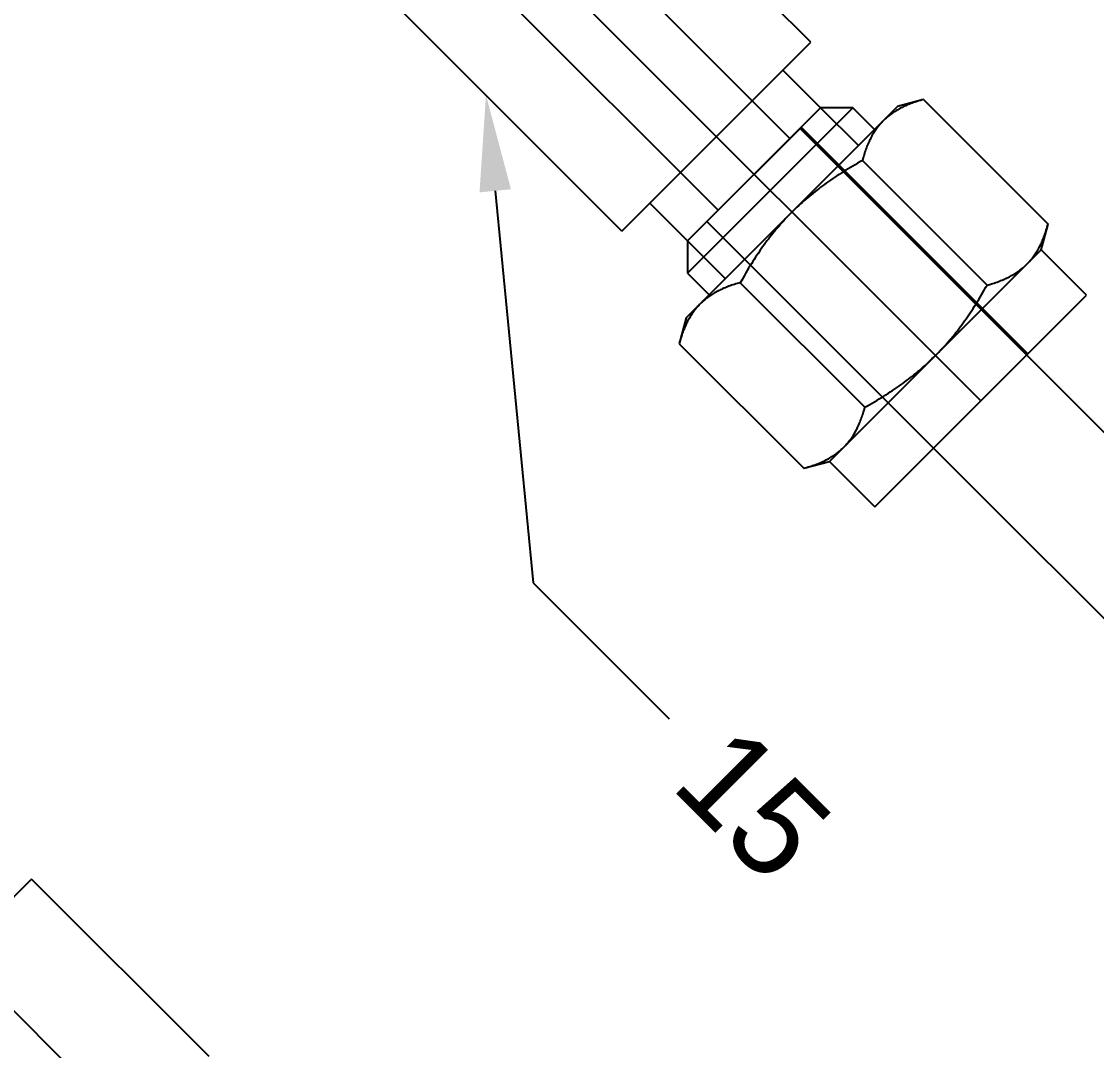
# Model space of a CAD drawing. Header units: inches. Extents: x 5.3 to 31.2, y 3.7 to 34.9.
# Drawn here: x 23.439 to 25.452, y 8.981 to 10.908 of the extents above; entities that cross this region are included whole.
import ezdxf
from ezdxf import colors
from ezdxf.entities.mleader import LeaderData, LeaderLine
from ezdxf.math import Vec2, Vec3

# ---------------------------------------------------------------- set-up
doc = ezdxf.new("R2010")
doc.units = ezdxf.units.IN
doc.header["$MEASUREMENT"] = 0
doc.linetypes.add('CENTER2', pattern=[28.575, 19.05, -3.175, 3.175, -3.175])
doc.linetypes.add('HIDDEN2', pattern=[4.7625, 3.175, -1.5875])
for name, color, linetype in [('.25 tubes', 170, 'Continuous'), ('NOTES', 1, 'Continuous'), ('Swagelok', 7, 'Continuous'), ('TRDETAIL2', 7, 'Continuous'), ('TRDETAIL3', 7, 'Continuous'), ('TRMODEL1', 7, 'Continuous'), ('TRMODEL3', 7, 'Continuous')]:
    doc.layers.add(name, color=color, linetype=linetype)

# ---------------------------------------------------------------- blocks, each defined once
blk = doc.blocks.new('SS-400-3')
at = {"layer": 'TRDETAIL2', "color": 6, "linetype": 'HIDDEN2'}
for p, q in [((-1.06, 0.125), (-0.46, 0.125)), ((-0.46, 0.125), (-0.46, -0.125)), ((-0.46, 0.095), (0.46, 0.095)), ((-0.46, -0.095), (-0.095, -0.095)), ((-0.46, -0.125), (-1.06, -0.125))]:
    blk.add_line(p, q, dxfattribs=at)
at = {"layer": 'TRDETAIL3', "color": 4, "linetype": 'CENTER2'}
blk.add_line((-1.06, 0), (1.06, 0), dxfattribs=at)
at = {"layer": 'TRMODEL1', "color": 7, "linetype": 'Continuous'}
for p, q in [((-0.915, 0.3233), (-0.94, 0.28)), ((-0.915, 0.3233), (-0.9164, 0.3208)), ((-0.585, 0.3233), (-0.915, 0.3233)), ((-0.5836, 0.3208), (-0.585, 0.3233)), ((-0.56, 0.28), (-0.585, 0.3233)), ((-0.9253, 0.3035), (-0.9264, 0.3011)), ((-0.9242, 0.3059), (-0.9253, 0.3035)), ((-0.923, 0.3083), (-0.9242, 0.3059)), ((-0.9218, 0.3108), (-0.923, 0.3083)), ((-0.9205, 0.3132), (-0.9218, 0.3108)), ((-0.9192, 0.3157), (-0.9205, 0.3132)), ((-0.9179, 0.3182), (-0.9192, 0.3157)), ((-0.9164, 0.3208), (-0.9179, 0.3182)), ((-0.5821, 0.3182), (-0.5836, 0.3208)), ((-0.5808, 0.3157), (-0.5821, 0.3182)), ((-0.5795, 0.3132), (-0.5808, 0.3157)), ((-0.5782, 0.3108), (-0.5795, 0.3132)), ((-0.577, 0.3083), (-0.5782, 0.3108)), ((-0.5758, 0.3059), (-0.577, 0.3083)), ((-0.5747, 0.3035), (-0.5758, 0.3059)), ((-0.5736, 0.3011), (-0.5747, 0.3035)), ((-0.9335, 0.2826), (-0.9342, 0.2803)), ((-0.9328, 0.2848), (-0.9335, 0.2826)), ((-0.932, 0.2871), (-0.9328, 0.2848)), ((-0.9312, 0.2894), (-0.932, 0.2871)), ((-0.9303, 0.2917), (-0.9312, 0.2894)), ((-0.9294, 0.2941), (-0.9303, 0.2917)), ((-0.9284, 0.2964), (-0.9294, 0.2941)), ((-0.9274, 0.2987), (-0.9284, 0.2964)), ((-0.9264, 0.3011), (-0.9274, 0.2987)), ((-0.5726, 0.2987), (-0.5736, 0.3011)), ((-0.5716, 0.2964), (-0.5726, 0.2987)), ((-0.5706, 0.2941), (-0.5716, 0.2964)), ((-0.5697, 0.2917), (-0.5706, 0.2941)), ((-0.5688, 0.2894), (-0.5697, 0.2917)), ((-0.568, 0.2871), (-0.5688, 0.2894)), ((-0.5672, 0.2848), (-0.568, 0.2871)), ((-0.5665, 0.2826), (-0.5672, 0.2848)), ((-0.5658, 0.2803), (-0.5665, 0.2826)), ((-1.06, 0.28), (-1.06, -0.28)), ((-0.94, 0.28), (-1.06, 0.28)), ((-0.94, 0.2425), (-0.94, 0.28)), ((-0.9384, 0.2624), (-0.9387, 0.2602)), ((-0.938, 0.2646), (-0.9384, 0.2624)), ((-0.9376, 0.2669), (-0.938, 0.2646)), ((-0.9371, 0.2691), (-0.9376, 0.2669)), ((-0.9366, 0.2713), (-0.9371, 0.2691)), ((-0.9361, 0.2735), (-0.9366, 0.2713)), ((-0.9355, 0.2758), (-0.9361, 0.2735)), ((-0.9349, 0.278), (-0.9355, 0.2758)), ((-0.9342, 0.2803), (-0.9349, 0.278)), ((-0.5651, 0.278), (-0.5658, 0.2803)), ((-0.5645, 0.2758), (-0.5651, 0.278)), ((-0.5639, 0.2735), (-0.5645, 0.2758)), ((-0.5634, 0.2713), (-0.5639, 0.2735)), ((-0.5629, 0.2691), (-0.5634, 0.2713)), ((-0.5624, 0.2669), (-0.5629, 0.2691)), ((-0.562, 0.2646), (-0.5624, 0.2669)), ((-0.5616, 0.2624), (-0.562, 0.2646)), ((-0.5613, 0.2602), (-0.5616, 0.2624)), ((-0.56, 0.28), (-0.56, 0.2425)), ((-0.9399, 0.2469), (-0.94, 0.2447)), ((-0.94, 0.2447), (-0.94, 0.2425)), ((-0.94, 0.2425), (-0.94, 0.2403)), ((-0.94, 0), (-0.94, 0.2425)), ((-0.9398, 0.2491), (-0.9399, 0.2469)), ((-0.9397, 0.2514), (-0.9398, 0.2491)), ((-0.9395, 0.2536), (-0.9397, 0.2514)), ((-0.9393, 0.2558), (-0.9395, 0.2536)), ((-0.939, 0.258), (-0.9393, 0.2558)), ((-0.9387, 0.2602), (-0.939, 0.258)), ((-0.561, 0.258), (-0.5613, 0.2602)), ((-0.5607, 0.2558), (-0.561, 0.258)), ((-0.5605, 0.2536), (-0.5607, 0.2558)), ((-0.5603, 0.2514), (-0.5605, 0.2536)), ((-0.5602, 0.2491), (-0.5603, 0.2514)), ((-0.5601, 0.2469), (-0.5602, 0.2491)), ((-0.56, 0.2447), (-0.5601, 0.2469)), ((-0.56, 0.2425), (-0.56, 0.2447)), ((-0.56, 0.2403), (-0.56, 0.2425)), ((-0.56, 0.2425), (-0.56, 0)), ((-0.36, 0.25), (0.36, 0.25)), ((-0.36, 0.25), (-0.36, -0.25)), ((-0.94, 0.2403), (-0.9399, 0.238)), ((-0.9399, 0.238), (-0.9398, 0.2358)), ((-0.9398, 0.2358), (-0.9397, 0.2336)), ((-0.9397, 0.2336), (-0.9395, 0.2314)), ((-0.9395, 0.2314), (-0.9393, 0.2292)), ((-0.9393, 0.2292), (-0.939, 0.227)), ((-0.939, 0.227), (-0.9387, 0.2248)), ((-0.9387, 0.2248), (-0.9384, 0.2226)), ((-0.9384, 0.2226), (-0.938, 0.2203)), ((-0.562, 0.2203), (-0.5616, 0.2226)), ((-0.5616, 0.2226), (-0.5613, 0.2248)), ((-0.5613, 0.2248), (-0.561, 0.227)), ((-0.561, 0.227), (-0.5607, 0.2292)), ((-0.5607, 0.2292), (-0.5605, 0.2314)), ((-0.5605, 0.2314), (-0.5603, 0.2336)), ((-0.5603, 0.2336), (-0.5602, 0.2358)), ((-0.5602, 0.2358), (-0.5601, 0.238)), ((-0.5601, 0.238), (-0.56, 0.2403)), ((-0.938, 0.2203), (-0.9376, 0.2181)), ((-0.9376, 0.2181), (-0.9371, 0.2159)), ((-0.9371, 0.2159), (-0.9366, 0.2137)), ((-0.9366, 0.2137), (-0.9361, 0.2114)), ((-0.9361, 0.2114), (-0.9355, 0.2092)), ((-0.9355, 0.2092), (-0.9349, 0.2069)), ((-0.9349, 0.2069), (-0.9342, 0.2047)), ((-0.9342, 0.2047), (-0.9335, 0.2024)), ((-0.9335, 0.2024), (-0.9328, 0.2001)), ((-0.5672, 0.2001), (-0.5665, 0.2024)), ((-0.5665, 0.2024), (-0.5658, 0.2047)), ((-0.5658, 0.2047), (-0.5651, 0.2069)), ((-0.5651, 0.2069), (-0.5645, 0.2092)), ((-0.5645, 0.2092), (-0.5639, 0.2114)), ((-0.5639, 0.2114), (-0.5634, 0.2137)), ((-0.5634, 0.2137), (-0.5629, 0.2159)), ((-0.5629, 0.2159), (-0.5624, 0.2181)), ((-0.5624, 0.2181), (-0.562, 0.2203)), ((-0.5025, 0.2188), (-0.56, 0.2188)), ((-0.5025, 0.2188), (-0.5025, -0.2188)), ((-0.46, 0.1762), (-0.5025, 0.2188)), ((-0.9328, 0.2001), (-0.932, 0.1979)), ((-0.932, 0.1979), (-0.9312, 0.1956)), ((-0.9312, 0.1956), (-0.9303, 0.1932)), ((-0.9303, 0.1932), (-0.9294, 0.1909)), ((-0.9294, 0.1909), (-0.9284, 0.1886)), ((-0.9284, 0.1886), (-0.9274, 0.1862)), ((-0.9274, 0.1862), (-0.9264, 0.1839)), ((-0.9264, 0.1839), (-0.9253, 0.1815)), ((-0.9253, 0.1815), (-0.9242, 0.1791)), ((-0.5758, 0.1791), (-0.5747, 0.1815)), ((-0.5747, 0.1815), (-0.5736, 0.1839)), ((-0.5736, 0.1839), (-0.5726, 0.1862)), ((-0.5726, 0.1862), (-0.5716, 0.1886)), ((-0.5716, 0.1886), (-0.5706, 0.1909)), ((-0.5706, 0.1909), (-0.5697, 0.1932)), ((-0.5697, 0.1932), (-0.5688, 0.1956)), ((-0.5688, 0.1956), (-0.568, 0.1979)), ((-0.568, 0.1979), (-0.5672, 0.2001)), ((-0.9242, 0.1791), (-0.923, 0.1766)), ((-0.923, 0.1766), (-0.9218, 0.1742)), ((-0.9218, 0.1742), (-0.9205, 0.1717)), ((-0.9205, 0.1717), (-0.9192, 0.1693)), ((-0.9192, 0.1693), (-0.9179, 0.1667)), ((-0.9179, 0.1667), (-0.9164, 0.1642)), ((-0.9164, 0.1642), (-0.915, 0.1617)), ((-0.915, 0.1617), (-0.9164, 0.1565)), ((-0.585, 0.1617), (-0.915, 0.1617)), ((-0.585, 0.1617), (-0.5836, 0.1642)), ((-0.5836, 0.1565), (-0.585, 0.1617)), ((-0.5836, 0.1642), (-0.5821, 0.1667)), ((-0.5821, 0.1667), (-0.5808, 0.1693)), ((-0.5808, 0.1693), (-0.5795, 0.1717)), ((-0.5795, 0.1717), (-0.5782, 0.1742)), ((-0.5782, 0.1742), (-0.577, 0.1766)), ((-0.577, 0.1766), (-0.5758, 0.1791)), ((-0.46, 0.1762), (-0.46, -0.1762)), ((-0.36, 0.1762), (-0.46, 0.1762)), ((-0.9205, 0.1415), (-0.9218, 0.1366)), ((-0.9192, 0.1465), (-0.9205, 0.1415)), ((-0.9179, 0.1515), (-0.9192, 0.1465)), ((-0.9164, 0.1565), (-0.9179, 0.1515)), ((-0.5821, 0.1515), (-0.5836, 0.1565)), ((-0.5808, 0.1465), (-0.5821, 0.1515)), ((-0.5795, 0.1415), (-0.5808, 0.1465)), ((-0.5782, 0.1366), (-0.5795, 0.1415)), ((-0.9253, 0.122), (-0.9264, 0.1173)), ((-0.9242, 0.1268), (-0.9253, 0.122)), ((-0.923, 0.1317), (-0.9242, 0.1268)), ((-0.9218, 0.1366), (-0.923, 0.1317)), ((-0.577, 0.1317), (-0.5782, 0.1366)), ((-0.5758, 0.1268), (-0.577, 0.1317)), ((-0.5747, 0.122), (-0.5758, 0.1268)), ((-0.5736, 0.1173), (-0.5747, 0.122)), ((-0.9294, 0.1031), (-0.9303, 0.0985)), ((-0.9284, 0.1078), (-0.9294, 0.1031)), ((-0.9274, 0.1125), (-0.9284, 0.1078)), ((-0.9264, 0.1173), (-0.9274, 0.1125)), ((-0.5726, 0.1125), (-0.5736, 0.1173)), ((-0.5716, 0.1078), (-0.5726, 0.1125)), ((-0.5706, 0.1031), (-0.5716, 0.1078)), ((-0.5697, 0.0985), (-0.5706, 0.1031)), ((-0.9328, 0.0847), (-0.9335, 0.0801)), ((-0.932, 0.0893), (-0.9328, 0.0847)), ((-0.9312, 0.0939), (-0.932, 0.0893)), ((-0.9303, 0.0985), (-0.9312, 0.0939)), ((-0.5688, 0.0939), (-0.5697, 0.0985)), ((-0.568, 0.0893), (-0.5688, 0.0939)), ((-0.5672, 0.0847), (-0.568, 0.0893)), ((-0.5665, 0.0801), (-0.5672, 0.0847)), ((-0.9361, 0.0621), (-0.9366, 0.0576)), ((-0.9355, 0.0666), (-0.9361, 0.0621)), ((-0.9349, 0.0711), (-0.9355, 0.0666)), ((-0.9342, 0.0756), (-0.9349, 0.0711)), ((-0.9335, 0.0801), (-0.9342, 0.0756)), ((-0.5658, 0.0756), (-0.5665, 0.0801)), ((-0.5651, 0.0711), (-0.5658, 0.0756)), ((-0.5645, 0.0666), (-0.5651, 0.0711)), ((-0.5639, 0.0621), (-0.5645, 0.0666)), ((-0.5634, 0.0576), (-0.5639, 0.0621)), ((-0.938, 0.0443), (-0.9384, 0.0399)), ((-0.9376, 0.0487), (-0.938, 0.0443)), ((-0.9371, 0.0532), (-0.9376, 0.0487)), ((-0.9366, 0.0576), (-0.9371, 0.0532)), ((-0.5629, 0.0532), (-0.5634, 0.0576)), ((-0.5624, 0.0487), (-0.5629, 0.0532)), ((-0.562, 0.0443), (-0.5624, 0.0487)), ((-0.5616, 0.0399), (-0.562, 0.0443)), ((-0.9395, 0.0222), (-0.9397, 0.0177)), ((-0.9393, 0.0266), (-0.9395, 0.0222)), ((-0.939, 0.031), (-0.9393, 0.0266)), ((-0.9387, 0.0354), (-0.939, 0.031)), ((-0.9384, 0.0399), (-0.9387, 0.0354)), ((-0.5613, 0.0354), (-0.5616, 0.0399)), ((-0.561, 0.031), (-0.5613, 0.0354)), ((-0.5607, 0.0266), (-0.561, 0.031)), ((-0.5605, 0.0222), (-0.5607, 0.0266)), ((-0.5603, 0.0177), (-0.5605, 0.0222)), ((-0.9399, 0.0089), (-0.94, 0.0044)), ((-0.94, 0.0044), (-0.94, 0)), ((-0.94, 0), (-0.94, -0.0044)), ((-0.9398, 0.0133), (-0.9399, 0.0089)), ((-0.9397, 0.0177), (-0.9398, 0.0133)), ((-0.5602, 0.0133), (-0.5603, 0.0177)), ((-0.5601, 0.0089), (-0.5602, 0.0133)), ((-0.56, 0.0044), (-0.5601, 0.0089)), ((-0.56, 0), (-0.56, 0.0044)), ((-0.56, 0), (-0.56, -0.2425)), ((-0.94, -0.2425), (-0.94, 0)), ((-0.94, -0.0044), (-0.9399, -0.0089)), ((-0.9399, -0.0089), (-0.9398, -0.0133)), ((-0.9398, -0.0133), (-0.9397, -0.0177)), ((-0.9397, -0.0177), (-0.9395, -0.0222)), ((-0.5605, -0.0222), (-0.5603, -0.0177)), ((-0.5603, -0.0177), (-0.5602, -0.0133)), ((-0.5602, -0.0133), (-0.5601, -0.0089)), ((-0.5601, -0.0089), (-0.56, -0.0044)), ((-0.56, -0.0044), (-0.56, 0)), ((-0.9395, -0.0222), (-0.9393, -0.0266)), ((-0.9393, -0.0266), (-0.939, -0.031)), ((-0.939, -0.031), (-0.9387, -0.0354)), ((-0.9387, -0.0354), (-0.9384, -0.0399)), ((-0.9384, -0.0399), (-0.938, -0.0443)), ((-0.562, -0.0443), (-0.5616, -0.0399)), ((-0.5616, -0.0399), (-0.5613, -0.0354)), ((-0.5613, -0.0354), (-0.561, -0.031)), ((-0.561, -0.031), (-0.5607, -0.0266)), ((-0.5607, -0.0266), (-0.5605, -0.0222)), ((-0.938, -0.0443), (-0.9376, -0.0487)), ((-0.9376, -0.0487), (-0.9371, -0.0532)), ((-0.9371, -0.0532), (-0.9366, -0.0576)), ((-0.9366, -0.0576), (-0.9361, -0.0621)), ((-0.5639, -0.0621), (-0.5634, -0.0576)), ((-0.5634, -0.0576), (-0.5629, -0.0532)), ((-0.5629, -0.0532), (-0.5624, -0.0487)), ((-0.5624, -0.0487), (-0.562, -0.0443)), ((-0.9361, -0.0621), (-0.9355, -0.0666)), ((-0.9355, -0.0666), (-0.9349, -0.0711)), ((-0.9349, -0.0711), (-0.9342, -0.0756)), ((-0.9342, -0.0756), (-0.9335, -0.0801)), ((-0.9335, -0.0801), (-0.9328, -0.0847)), ((-0.5672, -0.0847), (-0.5665, -0.0801)), ((-0.5665, -0.0801), (-0.5658, -0.0756)), ((-0.5658, -0.0756), (-0.5651, -0.0711)), ((-0.5651, -0.0711), (-0.5645, -0.0666)), ((-0.5645, -0.0666), (-0.5639, -0.0621)), ((-0.9328, -0.0847), (-0.932, -0.0893)), ((-0.932, -0.0893), (-0.9312, -0.0939)), ((-0.9312, -0.0939), (-0.9303, -0.0985)), ((-0.9303, -0.0985), (-0.9294, -0.1031)), ((-0.5706, -0.1031), (-0.5697, -0.0985)), ((-0.5697, -0.0985), (-0.5688, -0.0939)), ((-0.5688, -0.0939), (-0.568, -0.0893)), ((-0.568, -0.0893), (-0.5672, -0.0847)), ((-0.9294, -0.1031), (-0.9284, -0.1078)), ((-0.9284, -0.1078), (-0.9274, -0.1125)), ((-0.9274, -0.1125), (-0.9264, -0.1173)), ((-0.9264, -0.1173), (-0.9253, -0.122)), ((-0.5747, -0.122), (-0.5736, -0.1173)), ((-0.5736, -0.1173), (-0.5726, -0.1125)), ((-0.5726, -0.1125), (-0.5716, -0.1078)), ((-0.5716, -0.1078), (-0.5706, -0.1031)), ((-0.9253, -0.122), (-0.9242, -0.1268)), ((-0.9242, -0.1268), (-0.923, -0.1317)), ((-0.923, -0.1317), (-0.9218, -0.1366)), ((-0.9218, -0.1366), (-0.9205, -0.1415)), ((-0.5795, -0.1415), (-0.5782, -0.1366)), ((-0.5782, -0.1366), (-0.577, -0.1317)), ((-0.577, -0.1317), (-0.5758, -0.1268)), ((-0.5758, -0.1268), (-0.5747, -0.122)), ((-0.9205, -0.1415), (-0.9192, -0.1465)), ((-0.9192, -0.1465), (-0.9179, -0.1515)), ((-0.9179, -0.1515), (-0.9164, -0.1565)), ((-0.9164, -0.1565), (-0.915, -0.1617)), ((-0.585, -0.1617), (-0.5836, -0.1565)), ((-0.5836, -0.1565), (-0.5821, -0.1515)), ((-0.5821, -0.1515), (-0.5808, -0.1465)), ((-0.5808, -0.1465), (-0.5795, -0.1415)), ((-0.9242, -0.1791), (-0.9253, -0.1815)), ((-0.923, -0.1766), (-0.9242, -0.1791)), ((-0.9218, -0.1742), (-0.923, -0.1766)), ((-0.9205, -0.1717), (-0.9218, -0.1742)), ((-0.9192, -0.1693), (-0.9205, -0.1717)), ((-0.9179, -0.1667), (-0.9192, -0.1693)), ((-0.9164, -0.1642), (-0.9179, -0.1667)), ((-0.915, -0.1617), (-0.9164, -0.1642)), ((-0.585, -0.1617), (-0.915, -0.1617)), ((-0.5836, -0.1642), (-0.585, -0.1617)), ((-0.5821, -0.1667), (-0.5836, -0.1642)), ((-0.5808, -0.1693), (-0.5821, -0.1667)), ((-0.5795, -0.1717), (-0.5808, -0.1693)), ((-0.5782, -0.1742), (-0.5795, -0.1717)), ((-0.577, -0.1766), (-0.5782, -0.1742)), ((-0.5758, -0.1791), (-0.577, -0.1766)), ((-0.5747, -0.1815), (-0.5758, -0.1791)), ((-0.5025, -0.2188), (-0.46, -0.1762)), ((-0.46, -0.1762), (-0.36, -0.1762)), ((-0.9328, -0.2001), (-0.9335, -0.2024)), ((-0.932, -0.1979), (-0.9328, -0.2001)), ((-0.9312, -0.1956), (-0.932, -0.1979)), ((-0.9303, -0.1932), (-0.9312, -0.1956)), ((-0.9294, -0.1909), (-0.9303, -0.1932)), ((-0.9284, -0.1886), (-0.9294, -0.1909)), ((-0.9274, -0.1862), (-0.9284, -0.1886)), ((-0.9264, -0.1839), (-0.9274, -0.1862)), ((-0.9253, -0.1815), (-0.9264, -0.1839)), ((-0.5736, -0.1839), (-0.5747, -0.1815)), ((-0.5726, -0.1862), (-0.5736, -0.1839)), ((-0.5716, -0.1886), (-0.5726, -0.1862)), ((-0.5706, -0.1909), (-0.5716, -0.1886)), ((-0.5697, -0.1932), (-0.5706, -0.1909)), ((-0.5688, -0.1956), (-0.5697, -0.1932)), ((-0.568, -0.1979), (-0.5688, -0.1956)), ((-0.5672, -0.2001), (-0.568, -0.1979)), ((-0.5665, -0.2024), (-0.5672, -0.2001)), ((-0.938, -0.2203), (-0.9384, -0.2226)), ((-0.9376, -0.2181), (-0.938, -0.2203)), ((-0.9371, -0.2159), (-0.9376, -0.2181)), ((-0.9366, -0.2137), (-0.9371, -0.2159)), ((-0.9361, -0.2114), (-0.9366, -0.2137)), ((-0.9355, -0.2092), (-0.9361, -0.2114)), ((-0.9349, -0.2069), (-0.9355, -0.2092)), ((-0.9342, -0.2047), (-0.9349, -0.2069)), ((-0.9335, -0.2024), (-0.9342, -0.2047)), ((-0.5658, -0.2047), (-0.5665, -0.2024)), ((-0.5651, -0.2069), (-0.5658, -0.2047)), ((-0.5645, -0.2092), (-0.5651, -0.2069)), ((-0.5639, -0.2114), (-0.5645, -0.2092)), ((-0.5634, -0.2137), (-0.5639, -0.2114)), ((-0.5629, -0.2159), (-0.5634, -0.2137)), ((-0.5624, -0.2181), (-0.5629, -0.2159)), ((-0.562, -0.2203), (-0.5624, -0.2181)), ((-0.5616, -0.2226), (-0.562, -0.2203)), ((-0.56, -0.2188), (-0.5025, -0.2188)), ((-0.9399, -0.238), (-0.94, -0.2403)), ((-0.94, -0.2403), (-0.94, -0.2425)), ((-0.9398, -0.2358), (-0.9399, -0.238)), ((-0.9397, -0.2336), (-0.9398, -0.2358)), ((-0.9395, -0.2314), (-0.9397, -0.2336)), ((-0.9393, -0.2292), (-0.9395, -0.2314)), ((-0.939, -0.227), (-0.9393, -0.2292)), ((-0.9387, -0.2248), (-0.939, -0.227)), ((-0.9384, -0.2226), (-0.9387, -0.2248)), ((-0.5613, -0.2248), (-0.5616, -0.2226)), ((-0.561, -0.227), (-0.5613, -0.2248)), ((-0.5607, -0.2292), (-0.561, -0.227)), ((-0.5605, -0.2314), (-0.5607, -0.2292)), ((-0.5603, -0.2336), (-0.5605, -0.2314)), ((-0.5602, -0.2358), (-0.5603, -0.2336)), ((-0.5601, -0.238), (-0.5602, -0.2358)), ((-0.56, -0.2403), (-0.5601, -0.238)), ((-0.56, -0.2425), (-0.56, -0.2403)), ((-0.94, -0.2425), (-0.94, -0.2447)), ((-0.94, -0.28), (-0.94, -0.2425)), ((-0.94, -0.2447), (-0.9399, -0.2469)), ((-0.9399, -0.2469), (-0.9398, -0.2491)), ((-0.9398, -0.2491), (-0.9397, -0.2514)), ((-0.9397, -0.2514), (-0.9395, -0.2536)), ((-0.9395, -0.2536), (-0.9393, -0.2558)), ((-0.9393, -0.2558), (-0.939, -0.258)), ((-0.939, -0.258), (-0.9387, -0.2602)), ((-0.9387, -0.2602), (-0.9384, -0.2624)), ((-0.5616, -0.2624), (-0.5613, -0.2602)), ((-0.5613, -0.2602), (-0.561, -0.258)), ((-0.561, -0.258), (-0.5607, -0.2558)), ((-0.5607, -0.2558), (-0.5605, -0.2536)), ((-0.5605, -0.2536), (-0.5603, -0.2514)), ((-0.5603, -0.2514), (-0.5602, -0.2491)), ((-0.5602, -0.2491), (-0.5601, -0.2469)), ((-0.5601, -0.2469), (-0.56, -0.2447)), ((-0.56, -0.2447), (-0.56, -0.2425)), ((-0.56, -0.2425), (-0.56, -0.28)), ((-0.36, -0.25), (-0.25, -0.25)), ((-1.06, -0.28), (-0.94, -0.28)), ((-0.94, -0.28), (-0.915, -0.3233)), ((-0.9384, -0.2624), (-0.938, -0.2646)), ((-0.938, -0.2646), (-0.9376, -0.2669)), ((-0.9376, -0.2669), (-0.9371, -0.2691)), ((-0.9371, -0.2691), (-0.9366, -0.2713)), ((-0.9366, -0.2713), (-0.9361, -0.2735)), ((-0.9361, -0.2735), (-0.9355, -0.2758)), ((-0.9355, -0.2758), (-0.9349, -0.278)), ((-0.9349, -0.278), (-0.9342, -0.2803)), ((-0.9342, -0.2803), (-0.9335, -0.2826)), ((-0.585, -0.3233), (-0.56, -0.28)), ((-0.5665, -0.2826), (-0.5658, -0.2803)), ((-0.5658, -0.2803), (-0.5651, -0.278)), ((-0.5651, -0.278), (-0.5645, -0.2758)), ((-0.5645, -0.2758), (-0.5639, -0.2735)), ((-0.5639, -0.2735), (-0.5634, -0.2713)), ((-0.5634, -0.2713), (-0.5629, -0.2691)), ((-0.5629, -0.2691), (-0.5624, -0.2669)), ((-0.5624, -0.2669), (-0.562, -0.2646)), ((-0.562, -0.2646), (-0.5616, -0.2624)), ((-0.9335, -0.2826), (-0.9328, -0.2848)), ((-0.9328, -0.2848), (-0.932, -0.2871)), ((-0.932, -0.2871), (-0.9312, -0.2894)), ((-0.9312, -0.2894), (-0.9303, -0.2917)), ((-0.9303, -0.2917), (-0.9294, -0.2941)), ((-0.9294, -0.2941), (-0.9284, -0.2964)), ((-0.9284, -0.2964), (-0.9274, -0.2987)), ((-0.9274, -0.2987), (-0.9264, -0.3011)), ((-0.9264, -0.3011), (-0.9253, -0.3035)), ((-0.5747, -0.3035), (-0.5736, -0.3011)), ((-0.5736, -0.3011), (-0.5726, -0.2987)), ((-0.5726, -0.2987), (-0.5716, -0.2964)), ((-0.5716, -0.2964), (-0.5706, -0.2941)), ((-0.5706, -0.2941), (-0.5697, -0.2917)), ((-0.5697, -0.2917), (-0.5688, -0.2894)), ((-0.5688, -0.2894), (-0.568, -0.2871)), ((-0.568, -0.2871), (-0.5672, -0.2848)), ((-0.5672, -0.2848), (-0.5665, -0.2826)), ((-0.9253, -0.3035), (-0.9242, -0.3059)), ((-0.9242, -0.3059), (-0.923, -0.3083)), ((-0.923, -0.3083), (-0.9218, -0.3108)), ((-0.9218, -0.3108), (-0.9205, -0.3132)), ((-0.9205, -0.3132), (-0.9192, -0.3157)), ((-0.9192, -0.3157), (-0.9179, -0.3182)), ((-0.9179, -0.3182), (-0.9164, -0.3208)), ((-0.9164, -0.3208), (-0.915, -0.3233)), ((-0.585, -0.3233), (-0.5836, -0.3208)), ((-0.5836, -0.3208), (-0.5821, -0.3182)), ((-0.5821, -0.3182), (-0.5808, -0.3157)), ((-0.5808, -0.3157), (-0.5795, -0.3132)), ((-0.5795, -0.3132), (-0.5782, -0.3108)), ((-0.5782, -0.3108), (-0.577, -0.3083)), ((-0.577, -0.3083), (-0.5758, -0.3059)), ((-0.5758, -0.3059), (-0.5747, -0.3035)), ((-0.585, -0.3233), (-0.915, -0.3233))]:
    blk.add_line(p, q, dxfattribs=at)
at = {"layer": 'TRMODEL3', "color": 1, "linetype": 'Continuous'}
for p, q in [((-0.56, 0.1762), (-0.46, 0.1762)), ((-0.46, -0.1762), (-0.56, -0.1762))]:
    blk.add_line(p, q, dxfattribs=at)
blk = doc.blocks.new('SS-CHS4-13')
at = {"layer": 'TRMODEL1', "color": 7, "linetype": 'Continuous'}
for p, q in [((-1.58, -0.1985), (-1.11, -0.1985)), ((-1.11, -0.3969), (-1.11, -0.1985)), ((-1.58, -0.3969), (-1.11, -0.3969))]:
    blk.add_line(p, q, dxfattribs=at)
blk = doc.blocks.new('SS-CHS4-KZ-13')
at = {"rotation": 180}
blk.add_blockref('SS-CHS4-13', (-0.987, 2.2342), dxfattribs=at)

msp = doc.modelspace()

# ---------------------------------------------------------------- linework, layer by layer
at = {"layer": '.25 tubes'}
msp.add_lwpolyline([(24.7225, 10.5337), (26.0048, 9.2514), (26.1794, 9.426), (24.8972, 10.7083)], close=True, dxfattribs=at)

# ---------------------------------------------------------------- block references
at = {"rotation": 135}
msp.add_blockref('SS-400-3', (24.4857, 10.9473), dxfattribs=at)
at = {"layer": 'Swagelok', "rotation": 315}
msp.add_blockref('SS-CHS4-KZ-13', (21.5106, 7.5288), dxfattribs=at)

# ---------------------------------------------------------------- leaders
at = {"layer": 'NOTES'}
ml = msp.add_multileader_mtext('Standard', dxfattribs=at)
ml.set_content('15', color=256)
ml.set_leader_properties()
ml.build(insert=Vec2(0, 0))
ml.multileader.update_dxf_attribs({"has_text_frame": 1, "text_right_attachment_type": 6, "dogleg_length": 0.36, "arrow_head_size": 0.18})
ctx = ml.context
ctx.base_point, ctx.char_height, ctx.arrow_head_size, ctx.landing_gap_size, ctx.plane_origin, ctx.plane_x_axis, ctx.plane_y_axis = Vec3(24.6518, 9.6025), 0.18, 0.18, 0.09, Vec3(24.3089, 10.7705), Vec3(0.707107, -0.707107), Vec3(0.707107, 0.707107)
ctx.right_attachment = 6
notes = []
notes.append((ctx, [(0, (1, 1, 0), (24.3972, 9.857), (0.707107, -0.707107), 0.36, [(0, [(24.3089, 10.7705)], 0, [])])]))
ctx.mtext.insert, ctx.mtext.text_direction, ctx.mtext.rotation, ctx.mtext.flow_direction = Vec3(24.7791, 9.6025), Vec3(0.707107, -0.707107), 5.497787, 5
for ctx, leaders in notes:
    for number, flags, end, landing, length, lines in leaders:
        leader = LeaderData()
        leader.index, (leader.has_last_leader_line, leader.has_dogleg_vector, leader.attachment_direction) = number, flags
        leader.last_leader_point, leader.dogleg_vector, leader.dogleg_length = Vec3(end), Vec3(landing), length
        for number, points, colour, breaks in lines:
            line = LeaderLine()
            line.index, line.vertices, line.color, line.breaks = number, Vec3.list(points), colors.encode_raw_color(colour), breaks
            leader.lines.append(line)
        ctx.leaders.append(leader)

doc.saveas('drawing.dxf')
